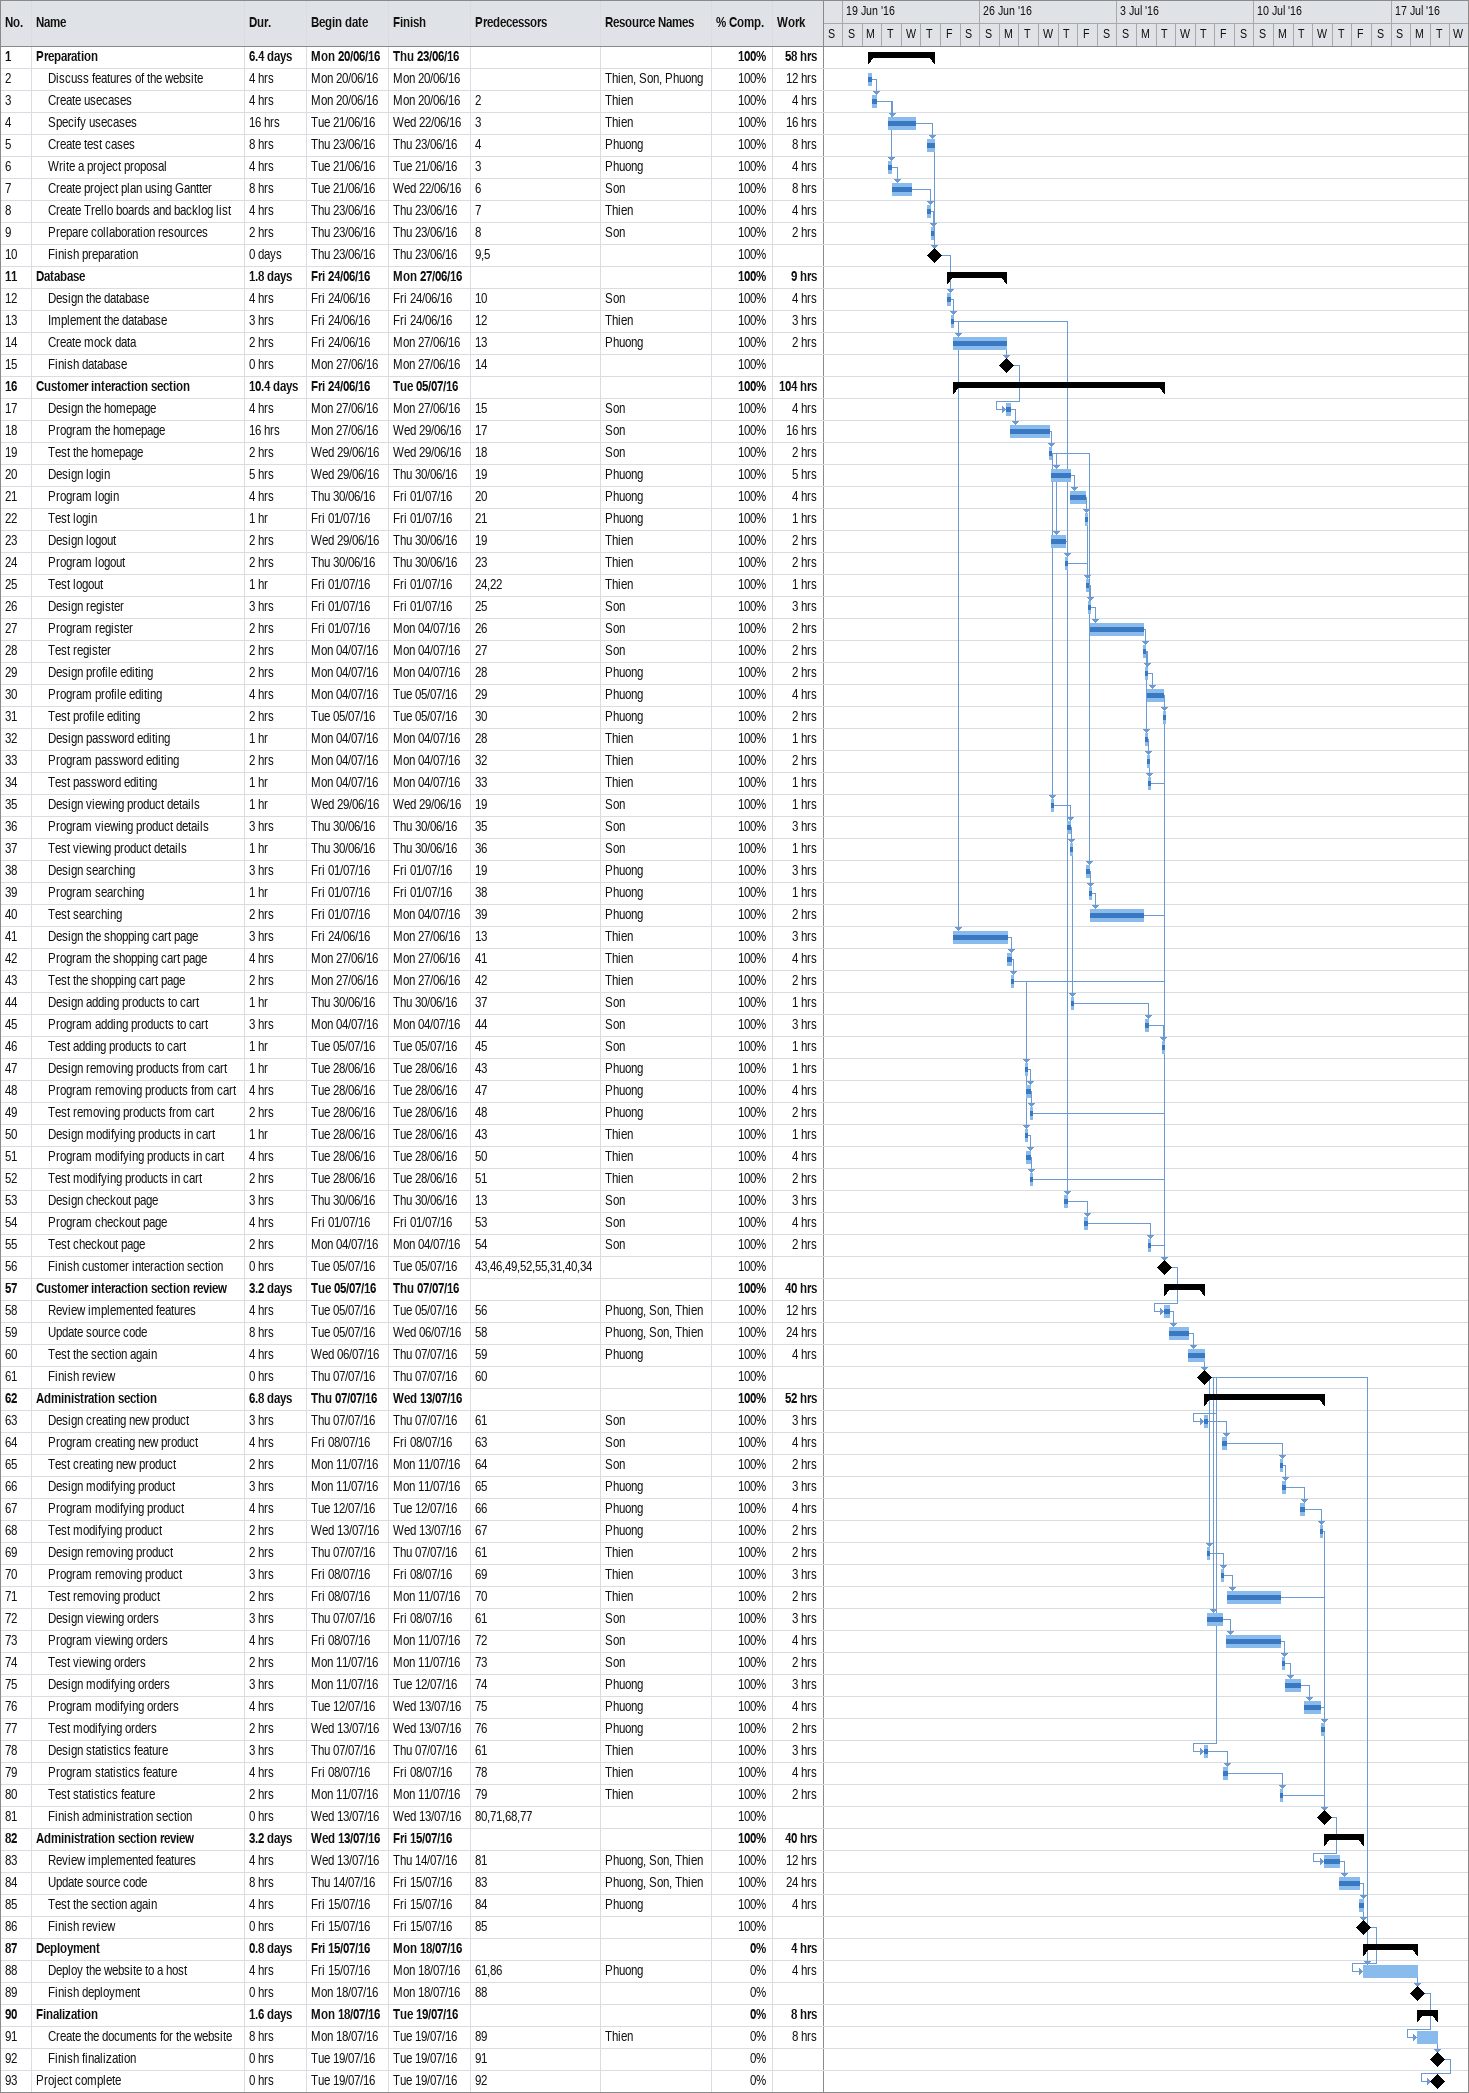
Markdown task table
| ID | Level | Task | Duration | Start | Finish | Predecessors | Resources | % complete | Work (h) |
|---|---|---|---|---|---|---|---|---|---|
| 1 | 1 | **Preparation** | 6.4d | 2016-06-20 | 2016-06-23 |  |  | 100 | 58 |
| 2 | 2 | Discuss features of the website | 4h | 2016-06-20 | 2016-06-20 |  | Thien, Son, Phuong | 100 | 12 |
| 3 | 2 | Create usecases | 4h | 2016-06-20 | 2016-06-20 | 2 | Thien | 100 | 4 |
| 4 | 2 | Specify usecases | 16h | 2016-06-21 | 2016-06-22 | 3 | Thien | 100 | 16 |
| 5 | 2 | Create test cases | 8h | 2016-06-23 | 2016-06-23 | 4 | Phuong | 100 | 8 |
| 6 | 2 | Write a project proposal | 4h | 2016-06-21 | 2016-06-21 | 3 | Phuong | 100 | 4 |
| 7 | 2 | Create project plan using Gantter | 8h | 2016-06-21 | 2016-06-22 | 6 | Son | 100 | 8 |
| 8 | 2 | Create Trello boards and backlog list | 4h | 2016-06-23 | 2016-06-23 | 7 | Thien | 100 | 4 |
| 9 | 2 | Prepare collaboration resources | 2h | 2016-06-23 | 2016-06-23 | 8 | Son | 100 | 2 |
| 10 | 2 | Finish preparation | 0d | 2016-06-23 | 2016-06-23 | 9, 5 |  | 100 |  |
| 11 | 1 | **Database** | 1.8d | 2016-06-24 | 2016-06-27 |  |  | 100 | 9 |
| 12 | 2 | Design the database | 4h | 2016-06-24 | 2016-06-24 | 10 | Son | 100 | 4 |
| 13 | 2 | Implement the database | 3h | 2016-06-24 | 2016-06-24 | 12 | Thien | 100 | 3 |
| 14 | 2 | Create mock data | 2h | 2016-06-24 | 2016-06-27 | 13 | Phuong | 100 | 2 |
| 15 | 2 | Finish database | 0h | 2016-06-27 | 2016-06-27 | 14 |  | 100 |  |
| 16 | 1 | **Customer interaction section** | 10.4d | 2016-06-24 | 2016-07-05 |  |  | 100 | 104 |
| 17 | 2 | Design the homepage | 4h | 2016-06-27 | 2016-06-27 | 15 | Son | 100 | 4 |
| 18 | 2 | Program the homepage | 16h | 2016-06-27 | 2016-06-29 | 17 | Son | 100 | 16 |
| 19 | 2 | Test the homepage | 2h | 2016-06-29 | 2016-06-29 | 18 | Son | 100 | 2 |
| 20 | 2 | Design login | 5h | 2016-06-29 | 2016-06-30 | 19 | Phuong | 100 | 5 |
| 21 | 2 | Program login | 4h | 2016-06-30 | 2016-07-01 | 20 | Phuong | 100 | 4 |
| 22 | 2 | Test login | 1h | 2016-07-01 | 2016-07-01 | 21 | Phuong | 100 | 1 |
| 23 | 2 | Design logout | 2h | 2016-06-29 | 2016-06-30 | 19 | Thien | 100 | 2 |
| 24 | 2 | Program logout | 2h | 2016-06-30 | 2016-06-30 | 23 | Thien | 100 | 2 |
| 25 | 2 | Test logout | 1h | 2016-07-01 | 2016-07-01 | 24, 22 | Thien | 100 | 1 |
| 26 | 2 | Design register | 3h | 2016-07-01 | 2016-07-01 | 25 | Son | 100 | 3 |
| 27 | 2 | Program register | 2h | 2016-07-01 | 2016-07-04 | 26 | Son | 100 | 2 |
| 28 | 2 | Test register | 2h | 2016-07-04 | 2016-07-04 | 27 | Son | 100 | 2 |
| 29 | 2 | Design profile editing | 2h | 2016-07-04 | 2016-07-04 | 28 | Phuong | 100 | 2 |
| 30 | 2 | Program profile editing | 4h | 2016-07-04 | 2016-07-05 | 29 | Phuong | 100 | 4 |
| 31 | 2 | Test profile editing | 2h | 2016-07-05 | 2016-07-05 | 30 | Phuong | 100 | 2 |
| 32 | 2 | Design password editing | 1h | 2016-07-04 | 2016-07-04 | 28 | Thien | 100 | 1 |
| 33 | 2 | Program password editing | 2h | 2016-07-04 | 2016-07-04 | 32 | Thien | 100 | 2 |
| 34 | 2 | Test password editing | 1h | 2016-07-04 | 2016-07-04 | 33 | Thien | 100 | 1 |
| 35 | 2 | Design viewing product details | 1h | 2016-06-29 | 2016-06-29 | 19 | Son | 100 | 1 |
| 36 | 2 | Program viewing product details | 3h | 2016-06-30 | 2016-06-30 | 35 | Son | 100 | 3 |
| 37 | 2 | Test viewing product details | 1h | 2016-06-30 | 2016-06-30 | 36 | Son | 100 | 1 |
| 38 | 2 | Design searching | 3h | 2016-07-01 | 2016-07-01 | 19 | Phuong | 100 | 3 |
| 39 | 2 | Program searching | 1h | 2016-07-01 | 2016-07-01 | 38 | Phuong | 100 | 1 |
| 40 | 2 | Test searching | 2h | 2016-07-01 | 2016-07-04 | 39 | Phuong | 100 | 2 |
| 41 | 2 | Design the shopping cart page | 3h | 2016-06-24 | 2016-06-27 | 13 | Thien | 100 | 3 |
| 42 | 2 | Program the shopping cart page | 4h | 2016-06-27 | 2016-06-27 | 41 | Thien | 100 | 4 |
| 43 | 2 | Test the shopping cart page | 2h | 2016-06-27 | 2016-06-27 | 42 | Thien | 100 | 2 |
| 44 | 2 | Design adding products to cart | 1h | 2016-06-30 | 2016-06-30 | 37 | Son | 100 | 1 |
| 45 | 2 | Program adding products to cart | 3h | 2016-07-04 | 2016-07-04 | 44 | Son | 100 | 3 |
| 46 | 2 | Test adding products to cart | 1h | 2016-07-05 | 2016-07-05 | 45 | Son | 100 | 1 |
| 47 | 2 | Design removing products from cart | 1h | 2016-06-28 | 2016-06-28 | 43 | Phuong | 100 | 1 |
| 48 | 2 | Program removing products from cart | 4h | 2016-06-28 | 2016-06-28 | 47 | Phuong | 100 | 4 |
| 49 | 2 | Test removing products from cart | 2h | 2016-06-28 | 2016-06-28 | 48 | Phuong | 100 | 2 |
| 50 | 2 | Design modifying products in cart | 1h | 2016-06-28 | 2016-06-28 | 43 | Thien | 100 | 1 |
| 51 | 2 | Program modifying products in cart | 4h | 2016-06-28 | 2016-06-28 | 50 | Thien | 100 | 4 |
| 52 | 2 | Test modifying products in cart | 2h | 2016-06-28 | 2016-06-28 | 51 | Thien | 100 | 2 |
| 53 | 2 | Design checkout page | 3h | 2016-06-30 | 2016-06-30 | 13 | Son | 100 | 3 |
| 54 | 2 | Program checkout page | 4h | 2016-07-01 | 2016-07-01 | 53 | Son | 100 | 4 |
| 55 | 2 | Test checkout page | 2h | 2016-07-04 | 2016-07-04 | 54 | Son | 100 | 2 |
| 56 | 2 | Finish customer interaction section | 0h | 2016-07-05 | 2016-07-05 | 43, 46, 49, 52, 55, 31, 40, 34 |  | 100 |  |
| 57 | 1 | **Customer interaction section review** | 3.2d | 2016-07-05 | 2016-07-07 |  |  | 100 | 40 |
| 58 | 2 | Review implemented features | 4h | 2016-07-05 | 2016-07-05 | 56 | Phuong, Son, Thien | 100 | 12 |
| 59 | 2 | Update source code | 8h | 2016-07-05 | 2016-07-06 | 58 | Phuong, Son, Thien | 100 | 24 |
| 60 | 2 | Test the section again | 4h | 2016-07-06 | 2016-07-07 | 59 | Phuong | 100 | 4 |
| 61 | 2 | Finish review | 0h | 2016-07-07 | 2016-07-07 | 60 |  | 100 |  |
| 62 | 1 | **Administration section** | 6.8d | 2016-07-07 | 2016-07-13 |  |  | 100 | 52 |
| 63 | 2 | Design creating new product | 3h | 2016-07-07 | 2016-07-07 | 61 | Son | 100 | 3 |
| 64 | 2 | Program creating new product | 4h | 2016-07-08 | 2016-07-08 | 63 | Son | 100 | 4 |
| 65 | 2 | Test creating new product | 2h | 2016-07-11 | 2016-07-11 | 64 | Son | 100 | 2 |
| 66 | 2 | Design modifying product | 3h | 2016-07-11 | 2016-07-11 | 65 | Phuong | 100 | 3 |
| 67 | 2 | Program modifying product | 4h | 2016-07-12 | 2016-07-12 | 66 | Phuong | 100 | 4 |
| 68 | 2 | Test modifying product | 2h | 2016-07-13 | 2016-07-13 | 67 | Phuong | 100 | 2 |
| 69 | 2 | Design removing product | 2h | 2016-07-07 | 2016-07-07 | 61 | Thien | 100 | 2 |
| 70 | 2 | Program removing product | 3h | 2016-07-08 | 2016-07-08 | 69 | Thien | 100 | 3 |
| 71 | 2 | Test removing product | 2h | 2016-07-08 | 2016-07-11 | 70 | Thien | 100 | 2 |
| 72 | 2 | Design viewing orders | 3h | 2016-07-07 | 2016-07-08 | 61 | Son | 100 | 3 |
| 73 | 2 | Program viewing orders | 4h | 2016-07-08 | 2016-07-11 | 72 | Son | 100 | 4 |
| 74 | 2 | Test viewing orders | 2h | 2016-07-11 | 2016-07-11 | 73 | Son | 100 | 2 |
| 75 | 2 | Design modifying orders | 3h | 2016-07-11 | 2016-07-12 | 74 | Phuong | 100 | 3 |
| 76 | 2 | Program modifying orders | 4h | 2016-07-12 | 2016-07-13 | 75 | Phuong | 100 | 4 |
| 77 | 2 | Test modifying orders | 2h | 2016-07-13 | 2016-07-13 | 76 | Phuong | 100 | 2 |
| 78 | 2 | Design statistics feature | 3h | 2016-07-07 | 2016-07-07 | 61 | Thien | 100 | 3 |
| 79 | 2 | Program statistics feature | 4h | 2016-07-08 | 2016-07-08 | 78 | Thien | 100 | 4 |
| 80 | 2 | Test statistics feature | 2h | 2016-07-11 | 2016-07-11 | 79 | Thien | 100 | 2 |
| 81 | 2 | Finish administration section | 0h | 2016-07-13 | 2016-07-13 | 80, 71, 68, 77 |  | 100 |  |
| 82 | 1 | **Administration section review** | 3.2d | 2016-07-13 | 2016-07-15 |  |  | 100 | 40 |
| 83 | 2 | Review implemented features | 4h | 2016-07-13 | 2016-07-14 | 81 | Phuong, Son, Thien | 100 | 12 |
| 84 | 2 | Update source code | 8h | 2016-07-14 | 2016-07-15 | 83 | Phuong, Son, Thien | 100 | 24 |
| 85 | 2 | Test the section again | 4h | 2016-07-15 | 2016-07-15 | 84 | Phuong | 100 | 4 |
| 86 | 2 | Finish review | 0h | 2016-07-15 | 2016-07-15 | 85 |  | 100 |  |
| 87 | 1 | **Deployment** | 0.8d | 2016-07-15 | 2016-07-18 |  |  | 0 | 4 |
| 88 | 2 | Deploy the website to a host | 4h | 2016-07-15 | 2016-07-18 | 61, 86 | Phuong | 0 | 4 |
| 89 | 2 | Finish deployment | 0h | 2016-07-18 | 2016-07-18 | 88 |  | 0 |  |
| 90 | 1 | **Finalization** | 1.6d | 2016-07-18 | 2016-07-19 |  |  | 0 | 8 |
| 91 | 2 | Create the documents for the website | 8h | 2016-07-18 | 2016-07-19 | 89 | Thien | 0 | 8 |
| 92 | 2 | Finish finalization | 0h | 2016-07-19 | 2016-07-19 | 91 |  | 0 |  |
| 93 | 1 | Project complete | 0h | 2016-07-19 | 2016-07-19 | 92 |  | 0 |  |
